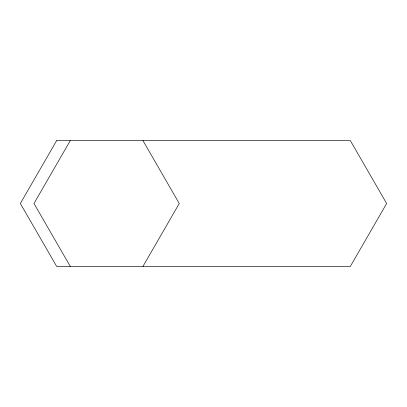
<?xml version="1.0" encoding="UTF-8"?>
<svg xmlns="http://www.w3.org/2000/svg" width="407" height="407" viewBox="0 0 407 407"><rect width="100%" height="100%" fill="white"/><g stroke="black" fill="none" stroke-linecap="round" stroke-linejoin="round"><path stroke-width="0.61" d="M70.299 140.583L33.979 203.5L70.299 266.417M142.938 266.417L179.258 203.5L142.938 140.583M56.675 140.583L20.35 203.5L56.675 266.417L350.325 266.417L386.65 203.5L350.325 140.583L56.675 140.583"/></g></svg>
